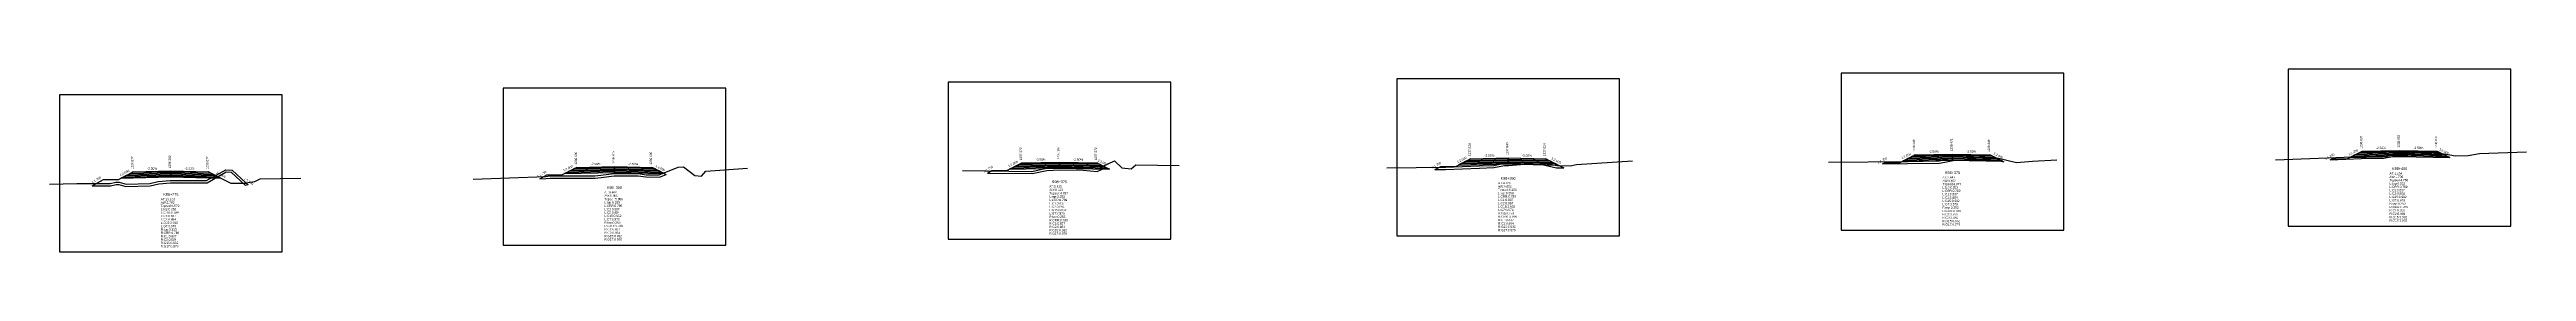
# Model space of a CAD drawing. Extents: x -7 to 78429, y 1189 to 1262.
# Drawn here: x 30584.1 to 30914.5, y 1225.4 to 1249.8 of the extents above; entities that cross this region are included whole.
import ezdxf
from ezdxf.enums import TextEntityAlignment as Align

# ---------------------------------------------------------------- set-up
doc = ezdxf.new("R2010")
doc.units = 0

msp = doc.modelspace()

# ---------------------------------------------------------------- linework, layer by layer
at = {"layer": 'A4_BORDER', "color": 7}
for points in [[(30823.093, 1228.303), (30852.793, 1228.303), (30852.793, 1249.303), (30823.093, 1249.303), (30823.093, 1228.303)], [(30882.726, 1228.832), (30912.426, 1228.832), (30912.426, 1249.832), (30882.726, 1249.832), (30882.726, 1228.832)], [(30585.439, 1225.379), (30615.139, 1225.379), (30615.139, 1246.379), (30585.439, 1246.379), (30585.439, 1225.379)], [(30644.606, 1226.296), (30674.306, 1226.296), (30674.306, 1247.296), (30644.606, 1247.296), (30644.606, 1226.296)], [(30703.959, 1227.077), (30733.659, 1227.077), (30733.659, 1248.077), (30703.959, 1248.077), (30703.959, 1227.077)], [(30763.815, 1227.54), (30793.515, 1227.54), (30793.515, 1248.54), (30763.815, 1248.54), (30763.815, 1227.54)]]:
    msp.add_lwpolyline(points, dxfattribs=at)
at = {"layer": 'CLEAR_GROUND', "color": 8}
for points in [[(30589.804, 1234.229), (30592.248, 1234.215), (30592.983, 1234.402), (30593.342, 1234.399), (30594.27, 1234.138), (30597.508, 1234.218), (30598.662, 1234.483), (30600.229, 1234.627), (30605.133, 1234.638), (30607.673, 1236.073), (30608.342, 1236.03), (30610.188, 1234.318), (30610.59, 1234.376)], [(30649.504, 1235.146), (30650.334, 1235.179), (30650.903, 1235.253), (30656.863, 1235.234), (30657.676, 1235.348), (30659.424, 1235.56), (30662.61, 1235.568), (30663.651, 1235.399), (30665.468, 1235.38), (30666.352, 1235.742)], [(30709.204, 1235.927), (30715.166, 1235.847), (30717.146, 1236.269), (30718.804, 1236.364), (30721.969, 1236.334), (30723.836, 1236.141), (30724.977, 1236.688)], [(30768.904, 1236.39), (30770.305, 1236.408), (30774.839, 1236.582), (30776.774, 1236.654), (30778.189, 1236.929), (30778.695, 1236.94), (30780.304, 1237.06), (30782.975, 1237.1), (30785.103, 1236.638), (30786.094, 1236.609)], [(30828.604, 1237.153), (30831.935, 1237.19), (30836.182, 1237.251), (30837.354, 1237.483), (30838.026, 1237.585), (30840.923, 1237.757), (30843.042, 1237.723), (30844.009, 1237.61), (30844.796, 1237.419)], [(30888.304, 1237.682), (30892.488, 1237.859), (30895.469, 1237.904), (30897.315, 1238.279), (30897.631, 1238.29), (30901.839, 1238.433), (30903.485, 1238.201), (30904.068, 1238.091)]]:
    msp.add_lwpolyline(points, dxfattribs=at)
at = {"layer": 'DESIGN_ROAD_TRIMMED', "color": 1}
for points in [[(30888.304, 1237.682), (30888.576, 1237.837), (30890.576, 1237.837), (30892.576, 1238.837), (30892.576, 1238.837), (30892.471, 1238.784), (30892.471, 1238.784), (30892.155, 1238.626), (30892.155, 1238.626), (30891.839, 1238.469), (30891.839, 1238.469), (30891.523, 1238.311), (30891.523, 1238.311), (30891.208, 1238.153), (30891.208, 1238.153), (30890.892, 1237.995), (30897.576, 1238.162), (30897.576, 1238.312), (30897.576, 1238.312), (30897.576, 1238.462), (30897.576, 1238.462), (30897.576, 1238.612), (30897.576, 1238.612), (30897.576, 1238.762), (30897.576, 1238.762), (30897.576, 1238.912), (30897.576, 1238.912), (30897.576, 1238.962), (30897.576, 1238.962), (30897.576, 1238.962), (30897.576, 1238.962), (30897.576, 1238.962), (30897.576, 1238.912), (30897.576, 1238.912), (30897.576, 1238.762), (30897.576, 1238.762), (30897.576, 1238.612), (30897.576, 1238.612), (30897.576, 1238.462), (30897.576, 1238.462), (30897.576, 1238.312), (30897.576, 1238.312), (30897.576, 1238.162), (30904.26, 1237.995), (30903.944, 1238.153), (30903.944, 1238.153), (30903.629, 1238.311), (30903.629, 1238.311), (30903.313, 1238.469), (30903.313, 1238.469), (30902.997, 1238.626), (30902.997, 1238.626), (30902.681, 1238.784), (30902.681, 1238.784), (30902.576, 1238.837), (30902.576, 1238.837), (30904.068, 1238.091)], [(30589.804, 1234.229), (30591.289, 1235.077), (30593.289, 1235.077), (30595.289, 1236.077), (30595.289, 1236.077), (30595.183, 1236.024), (30595.183, 1236.024), (30594.868, 1235.866), (30594.868, 1235.866), (30594.552, 1235.709), (30594.552, 1235.709), (30594.236, 1235.551), (30594.236, 1235.551), (30593.92, 1235.393), (30593.92, 1235.393), (30593.605, 1235.235), (30600.289, 1235.402), (30600.289, 1235.552), (30600.289, 1235.552), (30600.289, 1235.702), (30600.289, 1235.702), (30600.289, 1235.852), (30600.289, 1235.852), (30600.289, 1236.002), (30600.289, 1236.002), (30600.289, 1236.152), (30600.289, 1236.152), (30600.289, 1236.202), (30600.289, 1236.202), (30600.289, 1236.202), (30600.289, 1236.202), (30600.289, 1236.202), (30600.289, 1236.152), (30600.289, 1236.152), (30600.289, 1236.002), (30600.289, 1236.002), (30600.289, 1235.852), (30600.289, 1235.852), (30600.289, 1235.702), (30600.289, 1235.702), (30600.289, 1235.552), (30600.289, 1235.552), (30600.289, 1235.402), (30606.973, 1235.235), (30606.657, 1235.393), (30606.657, 1235.393), (30606.341, 1235.551), (30606.341, 1235.551), (30606.026, 1235.709), (30606.026, 1235.709), (30605.71, 1235.866), (30605.71, 1235.866), (30605.394, 1236.024), (30605.394, 1236.024), (30605.289, 1236.077), (30605.289, 1236.077), (30608.289, 1234.577), (30610.289, 1234.577), (30610.59, 1234.376)], [(30649.504, 1235.146), (30650.456, 1235.69), (30652.456, 1235.69), (30654.456, 1236.69), (30654.456, 1236.69), (30654.35, 1236.637), (30654.35, 1236.637), (30654.035, 1236.479), (30654.035, 1236.479), (30653.719, 1236.322), (30653.719, 1236.322), (30653.403, 1236.164), (30653.403, 1236.164), (30653.087, 1236.006), (30653.087, 1236.006), (30652.772, 1235.848), (30659.456, 1236.015), (30659.456, 1236.165), (30659.456, 1236.165), (30659.456, 1236.315), (30659.456, 1236.315), (30659.456, 1236.465), (30659.456, 1236.465), (30659.456, 1236.615), (30659.456, 1236.615), (30659.456, 1236.765), (30659.456, 1236.765), (30659.456, 1236.815), (30659.456, 1236.815), (30659.456, 1236.815), (30659.456, 1236.815), (30659.456, 1236.815), (30659.456, 1236.765), (30659.456, 1236.765), (30659.456, 1236.615), (30659.456, 1236.615), (30659.456, 1236.465), (30659.456, 1236.465), (30659.456, 1236.315), (30659.456, 1236.315), (30659.456, 1236.165), (30659.456, 1236.165), (30659.456, 1236.015), (30666.14, 1235.848), (30665.824, 1236.006), (30665.824, 1236.006), (30665.508, 1236.164), (30665.508, 1236.164), (30665.193, 1236.322), (30665.193, 1236.322), (30664.877, 1236.479), (30664.877, 1236.479), (30664.561, 1236.637), (30664.561, 1236.637), (30664.456, 1236.69), (30664.456, 1236.69), (30666.352, 1235.742)], [(30709.204, 1235.927), (30709.809, 1236.272), (30711.809, 1236.272), (30713.809, 1237.272), (30713.809, 1237.272), (30713.704, 1237.219), (30713.704, 1237.219), (30713.388, 1237.061), (30713.388, 1237.061), (30713.072, 1236.904), (30713.072, 1236.904), (30712.756, 1236.746), (30712.756, 1236.746), (30712.441, 1236.588), (30712.441, 1236.588), (30712.125, 1236.43), (30718.809, 1236.597), (30718.809, 1236.747), (30718.809, 1236.747), (30718.809, 1236.897), (30718.809, 1236.897), (30718.809, 1237.047), (30718.809, 1237.047), (30718.809, 1237.197), (30718.809, 1237.197), (30718.809, 1237.347), (30718.809, 1237.347), (30718.809, 1237.397), (30718.809, 1237.397), (30718.809, 1237.397), (30718.809, 1237.397), (30718.809, 1237.397), (30718.809, 1237.347), (30718.809, 1237.347), (30718.809, 1237.197), (30718.809, 1237.197), (30718.809, 1237.047), (30718.809, 1237.047), (30718.809, 1236.897), (30718.809, 1236.897), (30718.809, 1236.747), (30718.809, 1236.747), (30718.809, 1236.597), (30725.493, 1236.43), (30725.178, 1236.588), (30725.178, 1236.588), (30724.862, 1236.746), (30724.862, 1236.746), (30724.546, 1236.904), (30724.546, 1236.904), (30724.23, 1237.061), (30724.23, 1237.061), (30723.914, 1237.219), (30723.914, 1237.219), (30723.809, 1237.272), (30723.809, 1237.272), (30724.977, 1236.688)], [(30768.904, 1236.39), (30769.665, 1236.824), (30771.665, 1236.824), (30773.665, 1237.824), (30773.665, 1237.824), (30773.56, 1237.771), (30773.56, 1237.771), (30773.244, 1237.613), (30773.244, 1237.613), (30772.928, 1237.456), (30772.928, 1237.456), (30772.612, 1237.298), (30772.612, 1237.298), (30772.296, 1237.14), (30772.296, 1237.14), (30771.981, 1236.982), (30778.665, 1237.149), (30778.665, 1237.299), (30778.665, 1237.299), (30778.665, 1237.449), (30778.665, 1237.449), (30778.665, 1237.599), (30778.665, 1237.599), (30778.665, 1237.749), (30778.665, 1237.749), (30778.665, 1237.899), (30778.665, 1237.899), (30778.665, 1237.949), (30778.665, 1237.949), (30778.665, 1237.949), (30778.665, 1237.949), (30778.665, 1237.949), (30778.665, 1237.899), (30778.665, 1237.899), (30778.665, 1237.749), (30778.665, 1237.749), (30778.665, 1237.599), (30778.665, 1237.599), (30778.665, 1237.449), (30778.665, 1237.449), (30778.665, 1237.299), (30778.665, 1237.299), (30778.665, 1237.149), (30785.349, 1236.982), (30785.033, 1237.14), (30785.033, 1237.14), (30784.717, 1237.298), (30784.717, 1237.298), (30784.402, 1237.456), (30784.402, 1237.456), (30784.086, 1237.613), (30784.086, 1237.613), (30783.77, 1237.771), (30783.77, 1237.771), (30783.665, 1237.824), (30783.665, 1237.824), (30786.094, 1236.609)], [(30828.604, 1237.153), (30828.943, 1237.346), (30830.943, 1237.346), (30832.943, 1238.346), (30832.943, 1238.346), (30832.837, 1238.293), (30832.837, 1238.293), (30832.522, 1238.135), (30832.522, 1238.135), (30832.206, 1237.978), (30832.206, 1237.978), (30831.89, 1237.82), (30831.89, 1237.82), (30831.574, 1237.662), (30831.574, 1237.662), (30831.258, 1237.504), (30837.943, 1237.671), (30837.943, 1237.821), (30837.943, 1237.821), (30837.943, 1237.971), (30837.943, 1237.971), (30837.943, 1238.121), (30837.943, 1238.121), (30837.943, 1238.271), (30837.943, 1238.271), (30837.943, 1238.421), (30837.943, 1238.421), (30837.943, 1238.471), (30837.943, 1238.471), (30837.943, 1238.471), (30837.943, 1238.471), (30837.943, 1238.471), (30837.943, 1238.421), (30837.943, 1238.421), (30837.943, 1238.271), (30837.943, 1238.271), (30837.943, 1238.121), (30837.943, 1238.121), (30837.943, 1237.971), (30837.943, 1237.971), (30837.943, 1237.821), (30837.943, 1237.821), (30837.943, 1237.671), (30844.627, 1237.504), (30844.311, 1237.662), (30844.311, 1237.662), (30843.995, 1237.82), (30843.995, 1237.82), (30843.68, 1237.978), (30843.68, 1237.978), (30843.364, 1238.135), (30843.364, 1238.135), (30843.048, 1238.293), (30843.048, 1238.293), (30842.943, 1238.346), (30842.943, 1238.346), (30844.796, 1237.419)]]:
    msp.add_lwpolyline(points, dxfattribs=at)
at = {"layer": 'FINISHED_ROAD', "color": 2}
for points in [[(30888.576, 1237.837), (30890.576, 1237.837), (30892.576, 1238.837), (30892.576, 1238.837), (30897.576, 1238.962), (30902.576, 1238.837), (30902.576, 1238.837)], [(30591.289, 1235.077), (30593.289, 1235.077), (30595.289, 1236.077), (30595.289, 1236.077), (30600.289, 1236.202), (30605.289, 1236.077), (30605.289, 1236.077), (30608.289, 1234.577), (30610.289, 1234.577)], [(30650.456, 1235.69), (30652.456, 1235.69), (30654.456, 1236.69), (30654.456, 1236.69), (30659.456, 1236.815), (30664.456, 1236.69), (30664.456, 1236.69)], [(30709.809, 1236.272), (30711.809, 1236.272), (30713.809, 1237.272), (30713.809, 1237.272), (30718.809, 1237.397), (30723.809, 1237.272), (30723.809, 1237.272)], [(30769.665, 1236.824), (30771.665, 1236.824), (30773.665, 1237.824), (30773.665, 1237.824), (30778.665, 1237.949), (30783.665, 1237.824), (30783.665, 1237.824)], [(30828.943, 1237.346), (30830.943, 1237.346), (30832.943, 1238.346), (30832.943, 1238.346), (30837.943, 1238.471), (30842.943, 1238.346), (30842.943, 1238.346)]]:
    msp.add_lwpolyline(points, dxfattribs=at)
at = {"layer": 'LAYER_0', "color": 4}
for points in [[(30892.576, 1238.837), (30892.471, 1238.784), (30897.576, 1238.912), (30897.576, 1238.962)], [(30595.289, 1236.077), (30595.183, 1236.024), (30600.289, 1236.152), (30600.289, 1236.202)], [(30654.456, 1236.69), (30654.35, 1236.637), (30659.456, 1236.765), (30659.456, 1236.815)], [(30713.809, 1237.272), (30713.704, 1237.219), (30718.809, 1237.347), (30718.809, 1237.397)], [(30773.665, 1237.824), (30773.56, 1237.771), (30778.665, 1237.899), (30778.665, 1237.949)], [(30832.943, 1238.346), (30832.837, 1238.293), (30837.943, 1238.421), (30837.943, 1238.471)]]:
    msp.add_lwpolyline(points, dxfattribs=at)
at = {"layer": 'LAYER_1', "color": 4}
for points in [[(30595.183, 1236.024), (30594.868, 1235.866), (30600.289, 1236.002), (30600.289, 1236.152)], [(30654.35, 1236.637), (30654.035, 1236.479), (30659.456, 1236.615), (30659.456, 1236.765)], [(30713.704, 1237.219), (30713.388, 1237.061), (30718.809, 1237.197), (30718.809, 1237.347)], [(30773.56, 1237.771), (30773.244, 1237.613), (30778.665, 1237.749), (30778.665, 1237.899)], [(30832.837, 1238.293), (30832.522, 1238.135), (30837.943, 1238.271), (30837.943, 1238.421)], [(30892.471, 1238.784), (30892.155, 1238.626), (30897.576, 1238.762), (30897.576, 1238.912)]]:
    msp.add_lwpolyline(points, dxfattribs=at)
at = {"layer": 'LAYER_10', "color": 6}
for points in [[(30606.341, 1235.551), (30606.657, 1235.393), (30600.289, 1235.552), (30600.289, 1235.702)], [(30665.508, 1236.164), (30665.824, 1236.006), (30659.456, 1236.165), (30659.456, 1236.315)], [(30724.862, 1236.746), (30725.178, 1236.588), (30718.809, 1236.747), (30718.809, 1236.897)], [(30784.717, 1237.298), (30785.033, 1237.14), (30778.665, 1237.299), (30778.665, 1237.449)], [(30843.995, 1237.82), (30844.311, 1237.662), (30837.943, 1237.821), (30837.943, 1237.971)], [(30903.629, 1238.311), (30903.944, 1238.153), (30897.576, 1238.312), (30897.576, 1238.462)]]:
    msp.add_lwpolyline(points, dxfattribs=at)
at = {"layer": 'LAYER_11', "color": 6}
for points in [[(30665.824, 1236.006), (30666.14, 1235.848), (30659.456, 1236.015), (30659.456, 1236.165)], [(30725.178, 1236.588), (30725.493, 1236.43), (30718.809, 1236.597), (30718.809, 1236.747)], [(30785.033, 1237.14), (30785.349, 1236.982), (30778.665, 1237.149), (30778.665, 1237.299)], [(30844.311, 1237.662), (30844.627, 1237.504), (30837.943, 1237.671), (30837.943, 1237.821)], [(30903.944, 1238.153), (30904.26, 1237.995), (30897.576, 1238.162), (30897.576, 1238.312)], [(30606.657, 1235.393), (30606.973, 1235.235), (30600.289, 1235.402), (30600.289, 1235.552)]]:
    msp.add_lwpolyline(points, dxfattribs=at)
at = {"layer": 'LAYER_2', "color": 4}
for points in [[(30594.868, 1235.866), (30594.552, 1235.709), (30600.289, 1235.852), (30600.289, 1236.002)], [(30654.035, 1236.479), (30653.719, 1236.322), (30659.456, 1236.465), (30659.456, 1236.615)], [(30713.388, 1237.061), (30713.072, 1236.904), (30718.809, 1237.047), (30718.809, 1237.197)], [(30773.244, 1237.613), (30772.928, 1237.456), (30778.665, 1237.599), (30778.665, 1237.749)], [(30832.522, 1238.135), (30832.206, 1237.978), (30837.943, 1238.121), (30837.943, 1238.271)], [(30892.155, 1238.626), (30891.839, 1238.469), (30897.576, 1238.612), (30897.576, 1238.762)]]:
    msp.add_lwpolyline(points, dxfattribs=at)
at = {"layer": 'LAYER_3', "color": 4}
for points in [[(30594.552, 1235.709), (30594.236, 1235.551), (30600.289, 1235.702), (30600.289, 1235.852)], [(30653.719, 1236.322), (30653.403, 1236.164), (30659.456, 1236.315), (30659.456, 1236.465)], [(30713.072, 1236.904), (30712.756, 1236.746), (30718.809, 1236.897), (30718.809, 1237.047)], [(30772.928, 1237.456), (30772.612, 1237.298), (30778.665, 1237.449), (30778.665, 1237.599)], [(30832.206, 1237.978), (30831.89, 1237.82), (30837.943, 1237.971), (30837.943, 1238.121)], [(30891.839, 1238.469), (30891.523, 1238.311), (30897.576, 1238.462), (30897.576, 1238.612)]]:
    msp.add_lwpolyline(points, dxfattribs=at)
at = {"layer": 'LAYER_4', "color": 4}
for points in [[(30594.236, 1235.551), (30593.92, 1235.393), (30600.289, 1235.552), (30600.289, 1235.702)], [(30653.403, 1236.164), (30653.087, 1236.006), (30659.456, 1236.165), (30659.456, 1236.315)], [(30712.756, 1236.746), (30712.441, 1236.588), (30718.809, 1236.747), (30718.809, 1236.897)], [(30772.612, 1237.298), (30772.296, 1237.14), (30778.665, 1237.299), (30778.665, 1237.449)], [(30831.89, 1237.82), (30831.574, 1237.662), (30837.943, 1237.821), (30837.943, 1237.971)], [(30891.523, 1238.311), (30891.208, 1238.153), (30897.576, 1238.312), (30897.576, 1238.462)]]:
    msp.add_lwpolyline(points, dxfattribs=at)
at = {"layer": 'LAYER_5', "color": 4}
for points in [[(30653.087, 1236.006), (30652.772, 1235.848), (30659.456, 1236.015), (30659.456, 1236.165)], [(30712.441, 1236.588), (30712.125, 1236.43), (30718.809, 1236.597), (30718.809, 1236.747)], [(30772.296, 1237.14), (30771.981, 1236.982), (30778.665, 1237.149), (30778.665, 1237.299)], [(30831.574, 1237.662), (30831.258, 1237.504), (30837.943, 1237.671), (30837.943, 1237.821)], [(30891.208, 1238.153), (30890.892, 1237.995), (30897.576, 1238.162), (30897.576, 1238.312)], [(30593.92, 1235.393), (30593.605, 1235.235), (30600.289, 1235.402), (30600.289, 1235.552)]]:
    msp.add_lwpolyline(points, dxfattribs=at)
at = {"layer": 'LAYER_6', "color": 6}
for points in [[(30902.576, 1238.837), (30902.681, 1238.784), (30897.576, 1238.912), (30897.576, 1238.962)], [(30605.289, 1236.077), (30605.394, 1236.024), (30600.289, 1236.152), (30600.289, 1236.202)], [(30664.456, 1236.69), (30664.561, 1236.637), (30659.456, 1236.765), (30659.456, 1236.815)], [(30723.809, 1237.272), (30723.914, 1237.219), (30718.809, 1237.347), (30718.809, 1237.397)], [(30783.665, 1237.824), (30783.77, 1237.771), (30778.665, 1237.899), (30778.665, 1237.949)], [(30842.943, 1238.346), (30843.048, 1238.293), (30837.943, 1238.421), (30837.943, 1238.471)]]:
    msp.add_lwpolyline(points, dxfattribs=at)
at = {"layer": 'LAYER_7', "color": 6}
for points in [[(30605.394, 1236.024), (30605.71, 1235.866), (30600.289, 1236.002), (30600.289, 1236.152)], [(30664.561, 1236.637), (30664.877, 1236.479), (30659.456, 1236.615), (30659.456, 1236.765)], [(30723.914, 1237.219), (30724.23, 1237.061), (30718.809, 1237.197), (30718.809, 1237.347)], [(30783.77, 1237.771), (30784.086, 1237.613), (30778.665, 1237.749), (30778.665, 1237.899)], [(30843.048, 1238.293), (30843.364, 1238.135), (30837.943, 1238.271), (30837.943, 1238.421)], [(30902.681, 1238.784), (30902.997, 1238.626), (30897.576, 1238.762), (30897.576, 1238.912)]]:
    msp.add_lwpolyline(points, dxfattribs=at)
at = {"layer": 'LAYER_8', "color": 6}
for points in [[(30605.71, 1235.866), (30606.026, 1235.709), (30600.289, 1235.852), (30600.289, 1236.002)], [(30664.877, 1236.479), (30665.193, 1236.322), (30659.456, 1236.465), (30659.456, 1236.615)], [(30724.23, 1237.061), (30724.546, 1236.904), (30718.809, 1237.047), (30718.809, 1237.197)], [(30784.086, 1237.613), (30784.402, 1237.456), (30778.665, 1237.599), (30778.665, 1237.749)], [(30843.364, 1238.135), (30843.68, 1237.978), (30837.943, 1238.121), (30837.943, 1238.271)], [(30902.997, 1238.626), (30903.313, 1238.469), (30897.576, 1238.612), (30897.576, 1238.762)]]:
    msp.add_lwpolyline(points, dxfattribs=at)
at = {"layer": 'LAYER_9', "color": 6}
for points in [[(30606.026, 1235.709), (30606.341, 1235.551), (30600.289, 1235.702), (30600.289, 1235.852)], [(30665.193, 1236.322), (30665.508, 1236.164), (30659.456, 1236.315), (30659.456, 1236.465)], [(30724.546, 1236.904), (30724.862, 1236.746), (30718.809, 1236.897), (30718.809, 1237.047)], [(30784.402, 1237.456), (30784.717, 1237.298), (30778.665, 1237.449), (30778.665, 1237.599)], [(30843.68, 1237.978), (30843.995, 1237.82), (30837.943, 1237.971), (30837.943, 1238.121)], [(30903.313, 1238.469), (30903.629, 1238.311), (30897.576, 1238.462), (30897.576, 1238.612)]]:
    msp.add_lwpolyline(points, dxfattribs=at)
at = {"layer": 'NATURAL_GROUND', "color": 3}
for points in [[(30584.105, 1234.433), (30587.743, 1234.54), (30592.212, 1234.515), (30592.947, 1234.702), (30593.385, 1234.698), (30594.308, 1234.439), (30597.471, 1234.517), (30598.615, 1234.78), (30600.215, 1234.927), (30605.054, 1234.938), (30607.604, 1236.378), (30608.468, 1236.322), (30610.287, 1234.636), (30611.509, 1234.812), (30612.204, 1235.132), (30617.638, 1235.245)], [(30640.62, 1235.094), (30650.309, 1235.479), (30650.884, 1235.553), (30656.843, 1235.534), (30657.637, 1235.646), (30659.406, 1235.86), (30662.634, 1235.868), (30663.677, 1235.698), (30665.411, 1235.681), (30667.938, 1236.715), (30668.676, 1236.762), (30670.171, 1235.608), (30671.045, 1235.491), (30671.63, 1236.168), (30677.209, 1236.585)], [(30705.891, 1236.271), (30715.136, 1236.148), (30717.106, 1236.567), (30718.797, 1236.664), (30721.986, 1236.634), (30723.783, 1236.448), (30726.134, 1237.575), (30727.12, 1236.607), (30728.361, 1236.503), (30729.01, 1237.031), (30734.76, 1236.916)], [(30762.495, 1236.606), (30770.297, 1236.708), (30774.828, 1236.882), (30776.74, 1236.953), (30778.157, 1237.229), (30778.681, 1237.24), (30780.291, 1237.36), (30783.005, 1237.4), (30785.14, 1236.937), (30786.94, 1236.885), (30787.781, 1237.062), (30795.232, 1237.568)], [(30821.384, 1237.373), (30831.931, 1237.489), (30836.151, 1237.551), (30837.303, 1237.779), (30837.995, 1237.883), (30840.917, 1238.057), (30843.062, 1238.023), (30844.062, 1237.906), (30845.198, 1237.631), (30846.484, 1237.359), (30848.594, 1237.502), (30851.826, 1237.712)], [(30881.021, 1237.674), (30892.479, 1238.159), (30895.437, 1238.203), (30897.28, 1238.578), (30897.621, 1238.59), (30901.855, 1238.734), (30903.534, 1238.497), (30905.011, 1238.219), (30906.731, 1238.273), (30908.242, 1238.542), (30914.489, 1238.776)]]:
    msp.add_lwpolyline(points, dxfattribs=at)
at = {"layer": 'STRUCTURE_LEFT', "color": 4}
for points in [[(30892.576, 1238.837), (30892.471, 1238.784), (30892.471, 1238.784), (30892.155, 1238.626), (30892.155, 1238.626), (30891.839, 1238.469), (30891.839, 1238.469), (30891.523, 1238.311), (30891.523, 1238.311), (30891.208, 1238.153), (30891.208, 1238.153), (30890.892, 1237.995), (30897.576, 1238.162), (30897.576, 1238.312), (30897.576, 1238.312), (30897.576, 1238.462), (30897.576, 1238.462), (30897.576, 1238.612), (30897.576, 1238.612), (30897.576, 1238.762), (30897.576, 1238.762), (30897.576, 1238.912), (30897.576, 1238.912), (30897.576, 1238.962), (30897.576, 1238.962)], [(30595.289, 1236.077), (30595.183, 1236.024), (30595.183, 1236.024), (30594.868, 1235.866), (30594.868, 1235.866), (30594.552, 1235.709), (30594.552, 1235.709), (30594.236, 1235.551), (30594.236, 1235.551), (30593.92, 1235.393), (30593.92, 1235.393), (30593.605, 1235.235), (30600.289, 1235.402), (30600.289, 1235.552), (30600.289, 1235.552), (30600.289, 1235.702), (30600.289, 1235.702), (30600.289, 1235.852), (30600.289, 1235.852), (30600.289, 1236.002), (30600.289, 1236.002), (30600.289, 1236.152), (30600.289, 1236.152), (30600.289, 1236.202), (30600.289, 1236.202)], [(30654.456, 1236.69), (30654.35, 1236.637), (30654.35, 1236.637), (30654.035, 1236.479), (30654.035, 1236.479), (30653.719, 1236.322), (30653.719, 1236.322), (30653.403, 1236.164), (30653.403, 1236.164), (30653.087, 1236.006), (30653.087, 1236.006), (30652.772, 1235.848), (30659.456, 1236.015), (30659.456, 1236.165), (30659.456, 1236.165), (30659.456, 1236.315), (30659.456, 1236.315), (30659.456, 1236.465), (30659.456, 1236.465), (30659.456, 1236.615), (30659.456, 1236.615), (30659.456, 1236.765), (30659.456, 1236.765), (30659.456, 1236.815), (30659.456, 1236.815)], [(30713.809, 1237.272), (30713.704, 1237.219), (30713.704, 1237.219), (30713.388, 1237.061), (30713.388, 1237.061), (30713.072, 1236.904), (30713.072, 1236.904), (30712.756, 1236.746), (30712.756, 1236.746), (30712.441, 1236.588), (30712.441, 1236.588), (30712.125, 1236.43), (30718.809, 1236.597), (30718.809, 1236.747), (30718.809, 1236.747), (30718.809, 1236.897), (30718.809, 1236.897), (30718.809, 1237.047), (30718.809, 1237.047), (30718.809, 1237.197), (30718.809, 1237.197), (30718.809, 1237.347), (30718.809, 1237.347), (30718.809, 1237.397), (30718.809, 1237.397)], [(30773.665, 1237.824), (30773.56, 1237.771), (30773.56, 1237.771), (30773.244, 1237.613), (30773.244, 1237.613), (30772.928, 1237.456), (30772.928, 1237.456), (30772.612, 1237.298), (30772.612, 1237.298), (30772.296, 1237.14), (30772.296, 1237.14), (30771.981, 1236.982), (30778.665, 1237.149), (30778.665, 1237.299), (30778.665, 1237.299), (30778.665, 1237.449), (30778.665, 1237.449), (30778.665, 1237.599), (30778.665, 1237.599), (30778.665, 1237.749), (30778.665, 1237.749), (30778.665, 1237.899), (30778.665, 1237.899), (30778.665, 1237.949), (30778.665, 1237.949)], [(30832.943, 1238.346), (30832.837, 1238.293), (30832.837, 1238.293), (30832.522, 1238.135), (30832.522, 1238.135), (30832.206, 1237.978), (30832.206, 1237.978), (30831.89, 1237.82), (30831.89, 1237.82), (30831.574, 1237.662), (30831.574, 1237.662), (30831.258, 1237.504), (30837.943, 1237.671), (30837.943, 1237.821), (30837.943, 1237.821), (30837.943, 1237.971), (30837.943, 1237.971), (30837.943, 1238.121), (30837.943, 1238.121), (30837.943, 1238.271), (30837.943, 1238.271), (30837.943, 1238.421), (30837.943, 1238.421), (30837.943, 1238.471), (30837.943, 1238.471)]]:
    msp.add_lwpolyline(points, dxfattribs=at)
at = {"layer": 'STRUCTURE_RIGHT', "color": 6}
for points in [[(30897.576, 1238.962), (30897.576, 1238.962), (30897.576, 1238.912), (30897.576, 1238.912), (30897.576, 1238.762), (30897.576, 1238.762), (30897.576, 1238.612), (30897.576, 1238.612), (30897.576, 1238.462), (30897.576, 1238.462), (30897.576, 1238.312), (30897.576, 1238.312), (30897.576, 1238.162), (30904.26, 1237.995), (30903.944, 1238.153), (30903.944, 1238.153), (30903.629, 1238.311), (30903.629, 1238.311), (30903.313, 1238.469), (30903.313, 1238.469), (30902.997, 1238.626), (30902.997, 1238.626), (30902.681, 1238.784), (30902.681, 1238.784), (30902.576, 1238.837)], [(30600.289, 1236.202), (30600.289, 1236.202), (30600.289, 1236.152), (30600.289, 1236.152), (30600.289, 1236.002), (30600.289, 1236.002), (30600.289, 1235.852), (30600.289, 1235.852), (30600.289, 1235.702), (30600.289, 1235.702), (30600.289, 1235.552), (30600.289, 1235.552), (30600.289, 1235.402), (30606.973, 1235.235), (30606.657, 1235.393), (30606.657, 1235.393), (30606.341, 1235.551), (30606.341, 1235.551), (30606.026, 1235.709), (30606.026, 1235.709), (30605.71, 1235.866), (30605.71, 1235.866), (30605.394, 1236.024), (30605.394, 1236.024), (30605.289, 1236.077)], [(30659.456, 1236.815), (30659.456, 1236.815), (30659.456, 1236.765), (30659.456, 1236.765), (30659.456, 1236.615), (30659.456, 1236.615), (30659.456, 1236.465), (30659.456, 1236.465), (30659.456, 1236.315), (30659.456, 1236.315), (30659.456, 1236.165), (30659.456, 1236.165), (30659.456, 1236.015), (30666.14, 1235.848), (30665.824, 1236.006), (30665.824, 1236.006), (30665.508, 1236.164), (30665.508, 1236.164), (30665.193, 1236.322), (30665.193, 1236.322), (30664.877, 1236.479), (30664.877, 1236.479), (30664.561, 1236.637), (30664.561, 1236.637), (30664.456, 1236.69)], [(30718.809, 1237.397), (30718.809, 1237.397), (30718.809, 1237.347), (30718.809, 1237.347), (30718.809, 1237.197), (30718.809, 1237.197), (30718.809, 1237.047), (30718.809, 1237.047), (30718.809, 1236.897), (30718.809, 1236.897), (30718.809, 1236.747), (30718.809, 1236.747), (30718.809, 1236.597), (30725.493, 1236.43), (30725.178, 1236.588), (30725.178, 1236.588), (30724.862, 1236.746), (30724.862, 1236.746), (30724.546, 1236.904), (30724.546, 1236.904), (30724.23, 1237.061), (30724.23, 1237.061), (30723.914, 1237.219), (30723.914, 1237.219), (30723.809, 1237.272)], [(30778.665, 1237.949), (30778.665, 1237.949), (30778.665, 1237.899), (30778.665, 1237.899), (30778.665, 1237.749), (30778.665, 1237.749), (30778.665, 1237.599), (30778.665, 1237.599), (30778.665, 1237.449), (30778.665, 1237.449), (30778.665, 1237.299), (30778.665, 1237.299), (30778.665, 1237.149), (30785.349, 1236.982), (30785.033, 1237.14), (30785.033, 1237.14), (30784.717, 1237.298), (30784.717, 1237.298), (30784.402, 1237.456), (30784.402, 1237.456), (30784.086, 1237.613), (30784.086, 1237.613), (30783.77, 1237.771), (30783.77, 1237.771), (30783.665, 1237.824)], [(30837.943, 1238.471), (30837.943, 1238.471), (30837.943, 1238.421), (30837.943, 1238.421), (30837.943, 1238.271), (30837.943, 1238.271), (30837.943, 1238.121), (30837.943, 1238.121), (30837.943, 1237.971), (30837.943, 1237.971), (30837.943, 1237.821), (30837.943, 1237.821), (30837.943, 1237.671), (30844.627, 1237.504), (30844.311, 1237.662), (30844.311, 1237.662), (30843.995, 1237.82), (30843.995, 1237.82), (30843.68, 1237.978), (30843.68, 1237.978), (30843.364, 1238.135), (30843.364, 1238.135), (30843.048, 1238.293), (30843.048, 1238.293), (30842.943, 1238.346)]]:
    msp.add_lwpolyline(points, dxfattribs=at)

# ---------------------------------------------------------------- texts
at = {"layer": 'INFO_TEXT'}
for s, p in [('AT:1.254', (30896.226, 1235.732)), ('AT:13.133', (30598.939, 1232.279)), ('AT:8.400', (30658.106, 1233.196)), ('AW:0.000', (30658.106, 1232.746)), ('Topsoil:5.088', (30658.106, 1232.296)), ('AT:5.425', (30717.459, 1233.977)), ('AW:0.123', (30717.459, 1233.527)), ('Topsoil:4.787', (30717.459, 1233.077)), ('L:top:0.253', (30717.459, 1232.627)), ('L:CRR:0.789', (30717.459, 1232.177)), ('AT:4.729', (30777.315, 1234.44)), ('AW:0.052', (30777.315, 1233.99)), ('Topsoil:5.183', (30777.315, 1233.54)), ('L:top:0.253', (30777.315, 1233.09)), ('L:CRR:0.789', (30777.315, 1232.64)), ('L:C1:0.837', (30777.315, 1232.19)), ('AT:2.647', (30836.593, 1235.203)), ('AW:0.662', (30836.593, 1234.753)), ('Topsoil:4.877', (30836.593, 1234.303)), ('L:top:0.253', (30836.593, 1233.853)), ('L:CRR:0.789', (30836.593, 1233.403)), ('L:C1:0.837', (30836.593, 1232.953)), ('L:C2:0.884', (30836.593, 1232.503)), ('L:G15:0.932', (30836.593, 1232.053)), ('AW:1.706', (30896.226, 1235.282)), ('Topsoil:4.750', (30896.226, 1234.832)), ('L:top:0.253', (30896.226, 1234.382)), ('L:CRR:0.789', (30896.226, 1233.932)), ('L:C1:0.837', (30896.226, 1233.482)), ('L:C2:0.884', (30896.226, 1233.032)), ('L:G15:0.932', (30896.226, 1232.582)), ('L:G7:0.979', (30896.226, 1232.132)), ('AW:2.766', (30598.939, 1231.829)), ('Topsoil:6.579', (30598.939, 1231.379)), ('L:top:0.253', (30598.939, 1230.929)), ('L:CRR:0.789', (30598.939, 1230.479)), ('L:C1:0.837', (30598.939, 1230.029)), ('L:C2:0.884', (30598.939, 1229.579)), ('L:G15:0.932', (30598.939, 1229.129)), ('L:top:0.253', (30658.106, 1231.846)), ('L:CRR:0.789', (30658.106, 1231.396)), ('L:C1:0.837', (30658.106, 1230.946)), ('L:C2:0.884', (30658.106, 1230.496)), ('L:G15:0.932', (30658.106, 1230.046)), ('L:G7:0.979', (30658.106, 1229.596)), ('R:top:0.253', (30658.106, 1229.146)), ('L:C1:0.837', (30717.459, 1231.727)), ('L:C2:0.884', (30717.459, 1231.277)), ('L:G15:0.932', (30717.459, 1230.827)), ('L:G7:0.979', (30717.459, 1230.377)), ('R:top:0.253', (30717.459, 1229.927)), ('R:CRR:0.789', (30717.459, 1229.477)), ('R:C1:0.837', (30717.459, 1229.027)), ('L:C2:0.884', (30777.315, 1231.74)), ('L:G15:0.932', (30777.315, 1231.29)), ('L:G7:0.979', (30777.315, 1230.84)), ('R:top:0.253', (30777.315, 1230.39)), ('R:CRR:0.789', (30777.315, 1229.94)), ('R:C1:0.837', (30777.315, 1229.49)), ('R:C2:0.884', (30777.315, 1229.04)), ('L:G7:0.979', (30836.593, 1231.603)), ('R:top:0.253', (30836.593, 1231.153)), ('R:CRR:0.789', (30836.593, 1230.703)), ('R:C1:0.837', (30836.593, 1230.253)), ('R:C2:0.884', (30836.593, 1229.803)), ('R:G15:0.932', (30836.593, 1229.353)), ('R:G17:0.979', (30836.593, 1228.903)), ('R:top:0.253', (30896.226, 1231.682)), ('R:CRR:0.789', (30896.226, 1231.232)), ('R:C1:0.837', (30896.226, 1230.782)), ('R:C2:0.884', (30896.226, 1230.332)), ('R:G15:0.932', (30896.226, 1229.882)), ('R:G17:0.979', (30896.226, 1229.432)), ('L:G7:0.979', (30598.939, 1228.679)), ('R:top:0.253', (30598.939, 1228.229)), ('R:CRR:0.789', (30598.939, 1227.779)), ('R:C1:0.837', (30598.939, 1227.329)), ('R:C2:0.884', (30598.939, 1226.879)), ('R:G15:0.932', (30598.939, 1226.429)), ('R:G17:0.979', (30598.939, 1225.979)), ('R:CRR:0.789', (30658.106, 1228.696)), ('R:C1:0.837', (30658.106, 1228.246)), ('R:C2:0.884', (30658.106, 1227.796)), ('R:G15:0.932', (30658.106, 1227.346)), ('R:G17:0.979', (30658.106, 1226.896)), ('R:C2:0.884', (30717.459, 1228.577)), ('R:G15:0.932', (30717.459, 1228.127)), ('R:G17:0.979', (30717.459, 1227.677)), ('R:G15:0.932', (30777.315, 1228.59)), ('R:G17:0.979', (30777.315, 1228.14))]:
    msp.add_text(s, height=0.3, dxfattribs=at).set_placement(p)
at = {"layer": 'LEFT_TEXT_H'}
for s, p in [('1237.272', (30713.809, 1237.632)), ('1237.824', (30773.665, 1238.184)), ('1238.346', (30832.943, 1238.706)), ('1238.837', (30892.576, 1239.197)), ('1236.077', (30595.289, 1236.437)), ('1236.690', (30654.456, 1237.05))]:
    msp.add_text(s, height=0.3, rotation=90, dxfattribs=at).set_placement(p)
at = {"layer": 'POINT_TEXT_H'}
for s, p in [('1237.397', (30718.809, 1237.757)), ('1237.949', (30778.665, 1238.309)), ('1238.471', (30837.943, 1238.831)), ('1238.962', (30897.576, 1239.322)), ('1236.202', (30600.289, 1236.562)), ('1236.815', (30659.456, 1237.175))]:
    msp.add_text(s, height=0.3, rotation=90, dxfattribs=at).set_placement(p)
at = {"layer": 'RIGHT_TEXT_H'}
for s, p in [('1237.272', (30723.809, 1237.632)), ('1237.824', (30783.665, 1238.184)), ('1238.346', (30842.943, 1238.706)), ('1238.837', (30902.576, 1239.197)), ('1236.077', (30605.289, 1236.437)), ('1236.690', (30664.456, 1237.05))]:
    msp.add_text(s, height=0.3, rotation=90, dxfattribs=at).set_placement(p)
at = {"layer": 'SLOPE_left'}
for s, rotation, p in [('1:2.000', 26.565, (30891.496, 1238.498)), ('1:2.000', 26.565, (30594.208, 1235.738)), ('1:1.750', 29.745, (30649.891, 1235.574)), ('1:2.000', 26.565, (30653.375, 1236.351)), ('1:1.750', 29.745, (30709.417, 1236.256)), ('1:2.000', 26.565, (30712.729, 1236.933)), ('1:1.750', 29.745, (30769.195, 1236.763)), ('1:2.000', 26.565, (30772.584, 1237.485)), ('1:1.750', 29.745, (30828.684, 1237.406)), ('1:2.000', 26.565, (30831.862, 1238.007)), ('1:1.750', 29.745, (30888.351, 1237.916)), ('1:1.750', 29.745, (30590.457, 1234.809))]:
    msp.add_text(s, height=0.3, rotation=rotation, dxfattribs=at).set_placement(p, align=Align.BOTTOM_CENTER)
at = {"layer": 'SLOPE_right'}
for s, rotation, p in [('1:2.000', -26.565, (30903.402, 1238.625)), ('1:2.000', -26.565, (30606.869, 1235.488)), ('1:2.000', -26.565, (30665.484, 1236.377)), ('1:2.000', -26.565, (30724.473, 1237.141)), ('1:2.000', -26.565, (30784.96, 1237.378)), ('1:2.000', -26.565, (30843.95, 1238.044)), ('1:1.500', -33.69, (30610.539, 1234.627))]:
    msp.add_text(s, height=0.3, rotation=rotation, dxfattribs=at).set_placement(p, align=Align.BOTTOM_CENTER)
at = {"layer": 'SLOPE_TEXT'}
for p in [(30835.443, 1238.649), (30840.443, 1238.649), (30895.076, 1239.139), (30900.076, 1239.139), (30597.789, 1236.38), (30602.789, 1236.38), (30656.956, 1236.993), (30661.956, 1236.993), (30716.309, 1237.574), (30721.309, 1237.574), (30776.165, 1238.127), (30781.165, 1238.127)]:
    msp.add_text('-2.50%', height=0.3, dxfattribs=at).set_placement(p, align=Align.CENTER)
at = {"layer": 'STATION_TITLE'}
for s, p in [('K98+375', (30837.943, 1235.803)), ('K98+400', (30897.576, 1236.332)), ('K98+275', (30600.289, 1232.879)), ('K98+300', (30659.456, 1233.796)), ('K98+325', (30718.809, 1234.577)), ('K98+350', (30778.665, 1235.04))]:
    msp.add_text(s, height=0.36, dxfattribs=at).set_placement(p, align=Align.CENTER)

doc.saveas('drawing.dxf')
